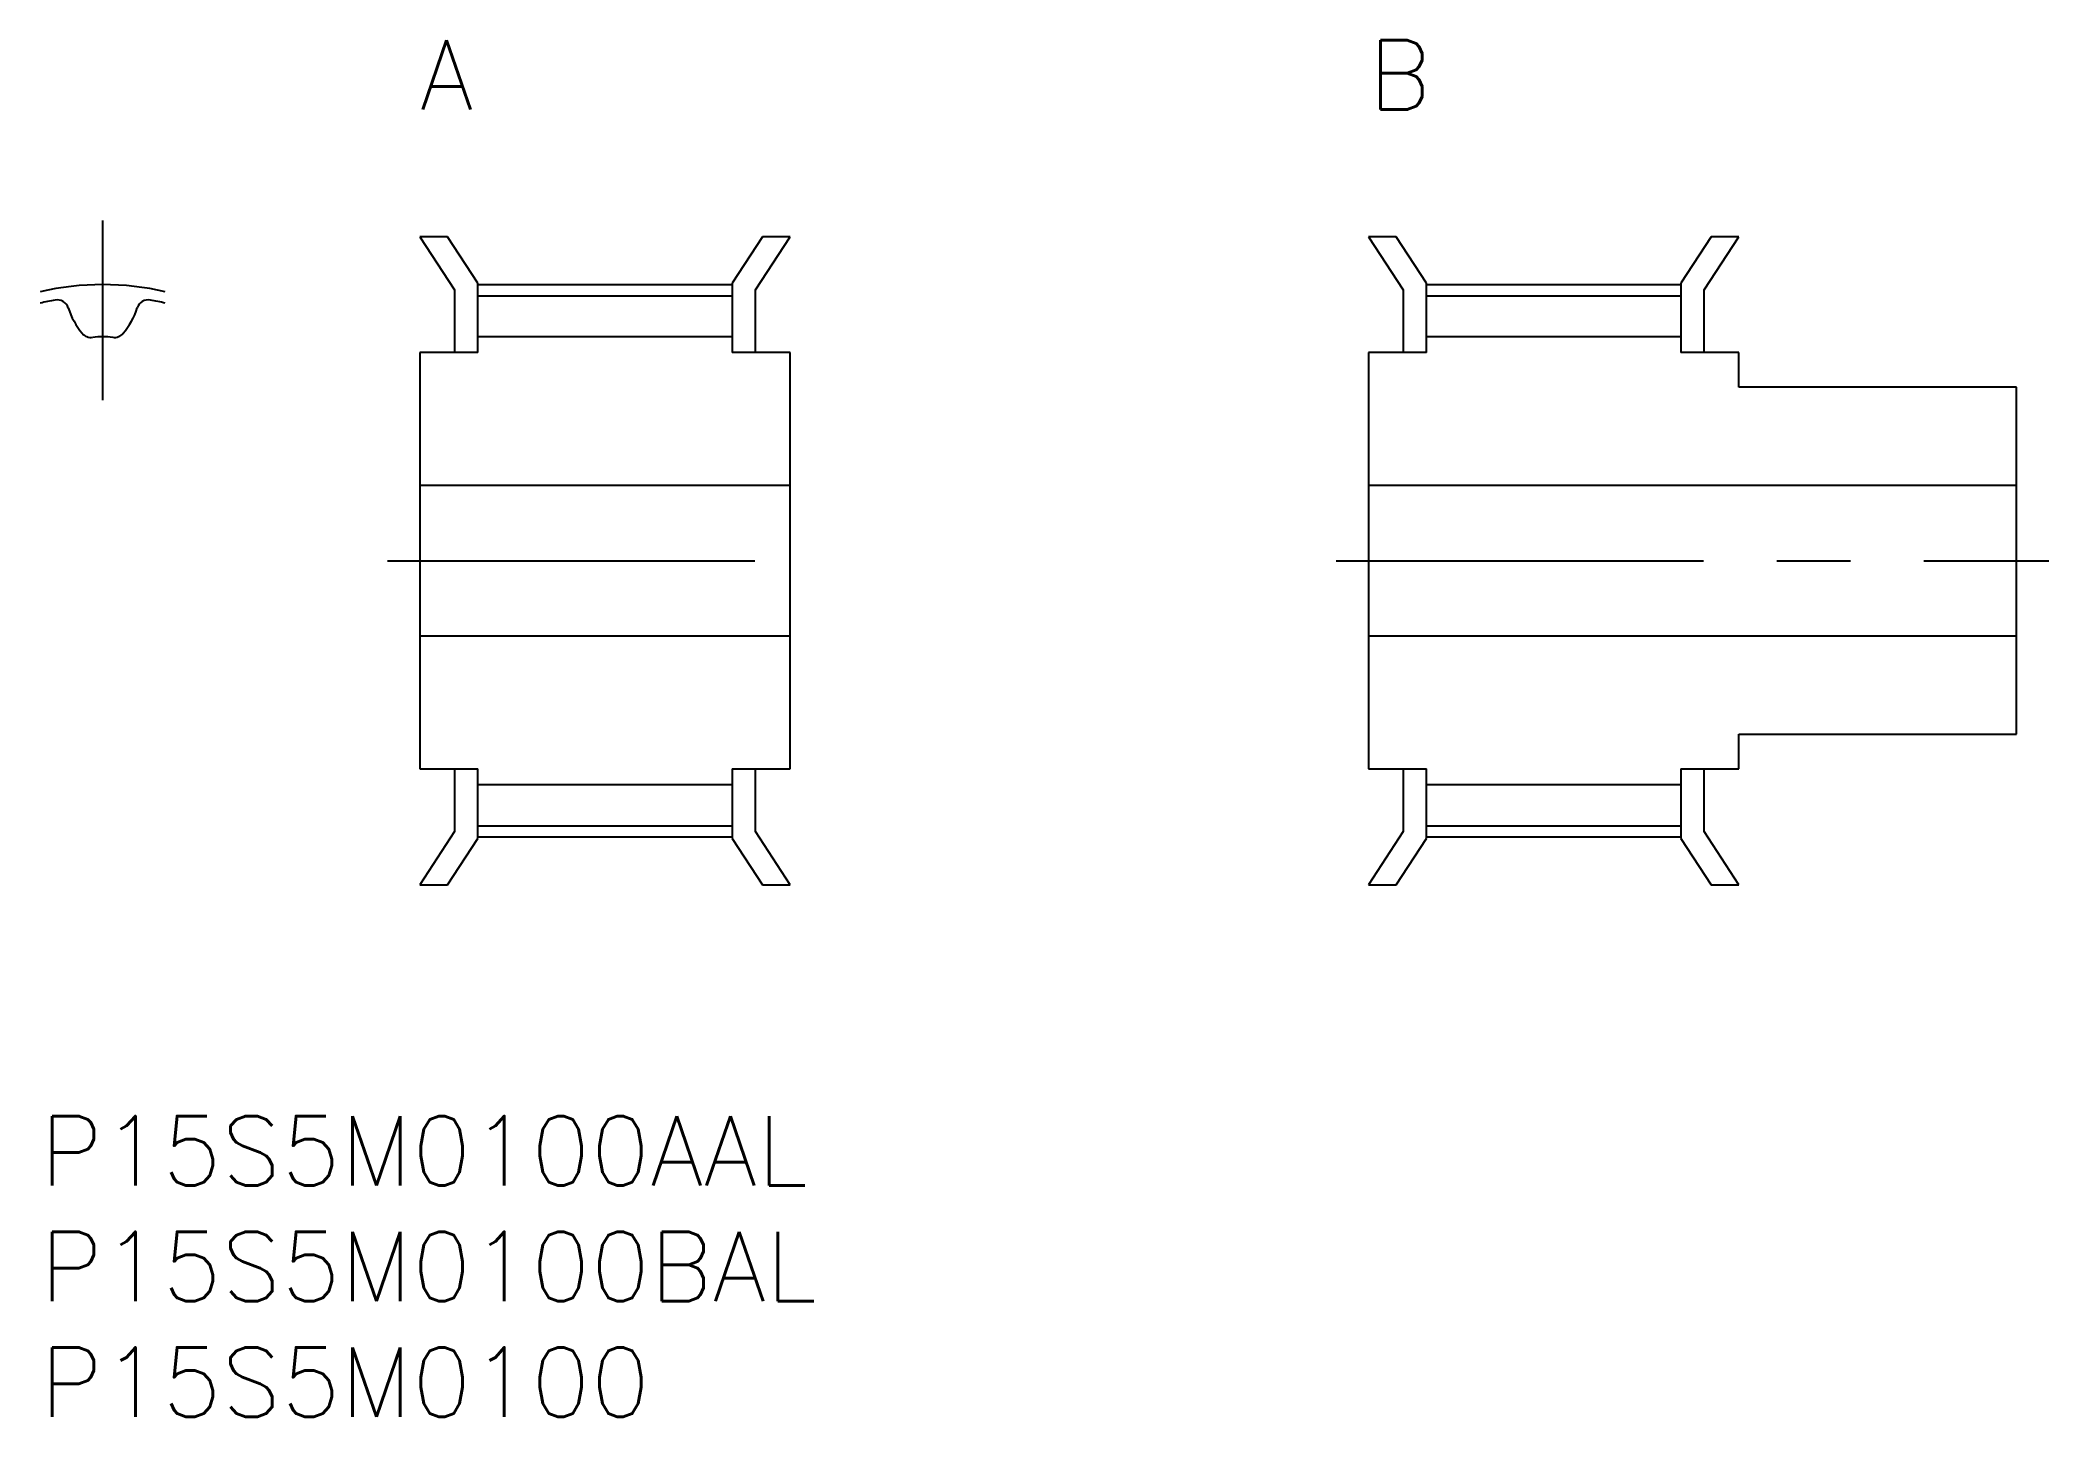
# Model space of a CAD drawing. Extents: x 0 to 86.8, y -13 to 46.5.
import ezdxf

# ---------------------------------------------------------------- set-up
doc = ezdxf.new("R2010")
doc.units = 0
doc.header["$LTSCALE"] = 0.5
doc.linetypes.add('CENTER', pattern=[50.8, 31.75, -6.35, 6.35, -6.35])
for name, color, linetype in [('MSM_CENTER', 1, 'CENTER'), ('MSM_CONTINUOUS', 7, 'CONTINUOUS'), ('MSM_PART_NUMBER', 7, 'CONTINUOUS')]:
    doc.layers.add(name, color=color, linetype=linetype)
doc.styles.get("Standard").update_dxf_attribs({"font": 'txt.shx', "height": 1, "bigfont": 'bigfont.shx'})

# ---------------------------------------------------------------- blocks, each defined once
blk = doc.blocks.new('*U36')
at = {"layer": 'MSM_PART_NUMBER'}
blk.add_text('P15S5M0100AAL', height=3, dxfattribs=at).set_placement((0, -3))
blk = doc.blocks.new('*U37')
at = {"layer": 'MSM_PART_NUMBER'}
blk.add_text('P15S5M0100BAL', height=3, dxfattribs=at).set_placement((0, -8))
blk = doc.blocks.new('*U38')
at = {"layer": 'MSM_PART_NUMBER'}
blk.add_text('P15S5M0100', height=3, dxfattribs=at).set_placement((0, -13))
blk = doc.blocks.new('*U39')
at = {"layer": 'MSM_PART_NUMBER'}
blk.add_text('A', height=3, dxfattribs=at).set_placement((16.407, 43.5))
blk = doc.blocks.new('*U40')
at = {"layer": 'MSM_PART_NUMBER'}
blk.add_text('B', height=3, dxfattribs=at).set_placement((57.407, 43.5))

msp = doc.modelspace()

# ---------------------------------------------------------------- linework, layer by layer
at = {"layer": 'MSM_CENTER'}
for p, q in [((2.704, 30.941), (2.704, 38.7)), ((18.907, 35.935), (29.907, 35.935)), ((59.907, 35.935), (70.907, 35.935)), ((15.007, 24), (33.807, 24)), ((56.007, 24), (86.807, 24)), ((18.907, 12.065), (29.907, 12.065)), ((59.907, 12.065), (70.907, 12.065))]:
    msp.add_line(p, q, dxfattribs=at)
msp.add_arc((2.704, 24), 11.935, 76.90768, 103.09232, dxfattribs=at)
at = {"layer": 'MSM_CONTINUOUS'}
for p, q in [((17.601, 38), (16.407, 38)), ((16.407, 38), (17.907, 35.703)), ((18.907, 36), (17.601, 38)), ((31.213, 38), (29.907, 36)), ((30.907, 35.703), (32.407, 38)), ((32.407, 38), (31.213, 38)), ((58.601, 38), (57.407, 38)), ((57.407, 38), (58.907, 35.703)), ((59.907, 36), (58.601, 38)), ((72.213, 38), (70.907, 36)), ((71.907, 35.703), (73.407, 38)), ((73.407, 38), (72.213, 38)), ((17.907, 35.703), (17.907, 33)), ((18.907, 33), (18.907, 36)), ((29.907, 36), (29.907, 33)), ((30.907, 33), (30.907, 35.703)), ((58.907, 35.703), (58.907, 33)), ((59.907, 33), (59.907, 36)), ((70.907, 36), (70.907, 33)), ((71.907, 33), (71.907, 35.703)), ((18.907, 35.455), (29.907, 35.455)), ((59.907, 35.455), (70.907, 35.455)), ((16.407, 33), (16.407, 15)), ((18.907, 33), (16.407, 33)), ((29.907, 33.685), (18.907, 33.685)), ((32.407, 33), (29.907, 33)), ((32.407, 15), (32.407, 33)), ((57.407, 33), (57.407, 15)), ((59.907, 33), (57.407, 33)), ((70.907, 33.685), (59.907, 33.685)), ((73.407, 33), (70.907, 33)), ((73.407, 31.5), (73.407, 33)), ((85.407, 31.5), (73.407, 31.5)), ((85.407, 16.5), (85.407, 31.5)), ((32.407, 27.25), (16.407, 27.25)), ((85.407, 27.25), (57.407, 27.25)), ((16.407, 20.75), (32.407, 20.75)), ((57.407, 20.75), (85.407, 20.75)), ((73.407, 15), (73.407, 16.5)), ((73.407, 16.5), (85.407, 16.5)), ((16.407, 15), (18.907, 15)), ((17.907, 15), (17.907, 12.297)), ((18.907, 12), (18.907, 15)), ((29.907, 15), (29.907, 12)), ((29.907, 15), (32.407, 15)), ((30.907, 12.297), (30.907, 15)), ((57.407, 15), (59.907, 15)), ((58.907, 15), (58.907, 12.297)), ((59.907, 12), (59.907, 15)), ((70.907, 15), (70.907, 12)), ((70.907, 15), (73.407, 15)), ((71.907, 12.297), (71.907, 15)), ((29.907, 14.315), (18.907, 14.315)), ((70.907, 14.315), (59.907, 14.315)), ((17.907, 12.297), (16.407, 10)), ((18.907, 12.545), (29.907, 12.545)), ((32.407, 10), (30.907, 12.297)), ((58.907, 12.297), (57.407, 10)), ((59.907, 12.545), (70.907, 12.545)), ((73.407, 10), (71.907, 12.297)), ((17.601, 10), (18.907, 12)), ((29.907, 12), (31.213, 10)), ((58.601, 10), (59.907, 12)), ((70.907, 12), (72.213, 10)), ((16.407, 10), (17.601, 10)), ((31.213, 10), (32.407, 10)), ((57.407, 10), (58.601, 10)), ((72.213, 10), (73.407, 10))]:
    msp.add_line(p, q, dxfattribs=at)
for centre, radius, start, end in [((2.704, 24), 11.455, 100.34868, 103.65132), ((0.736, 34.777), 0.5, 17.86709, 100.34868), ((4.329, 35.935), 3.275, 197.86709, 219.99096), ((1.079, 35.935), 3.275, 320.00904, 342.13291), ((4.671, 34.777), 0.5, 79.65132, 162.13291), ((2.704, 24), 11.455, 76.34868, 79.65132), ((2.202, 34.152), 0.5, 219.99096, 277.62736), ((2.704, 30.41), 3.275, 82.37264, 97.62736), ((3.205, 34.152), 0.5, 262.37264, 320.00904)]:
    msp.add_arc(centre, radius, start, end, dxfattribs=at)

# ---------------------------------------------------------------- block references
for name in ['*U39', '*U40', '*U36', '*U37', '*U38']:
    msp.add_blockref(name, (0, 0), dxfattribs=at)

doc.saveas('drawing.dxf')
